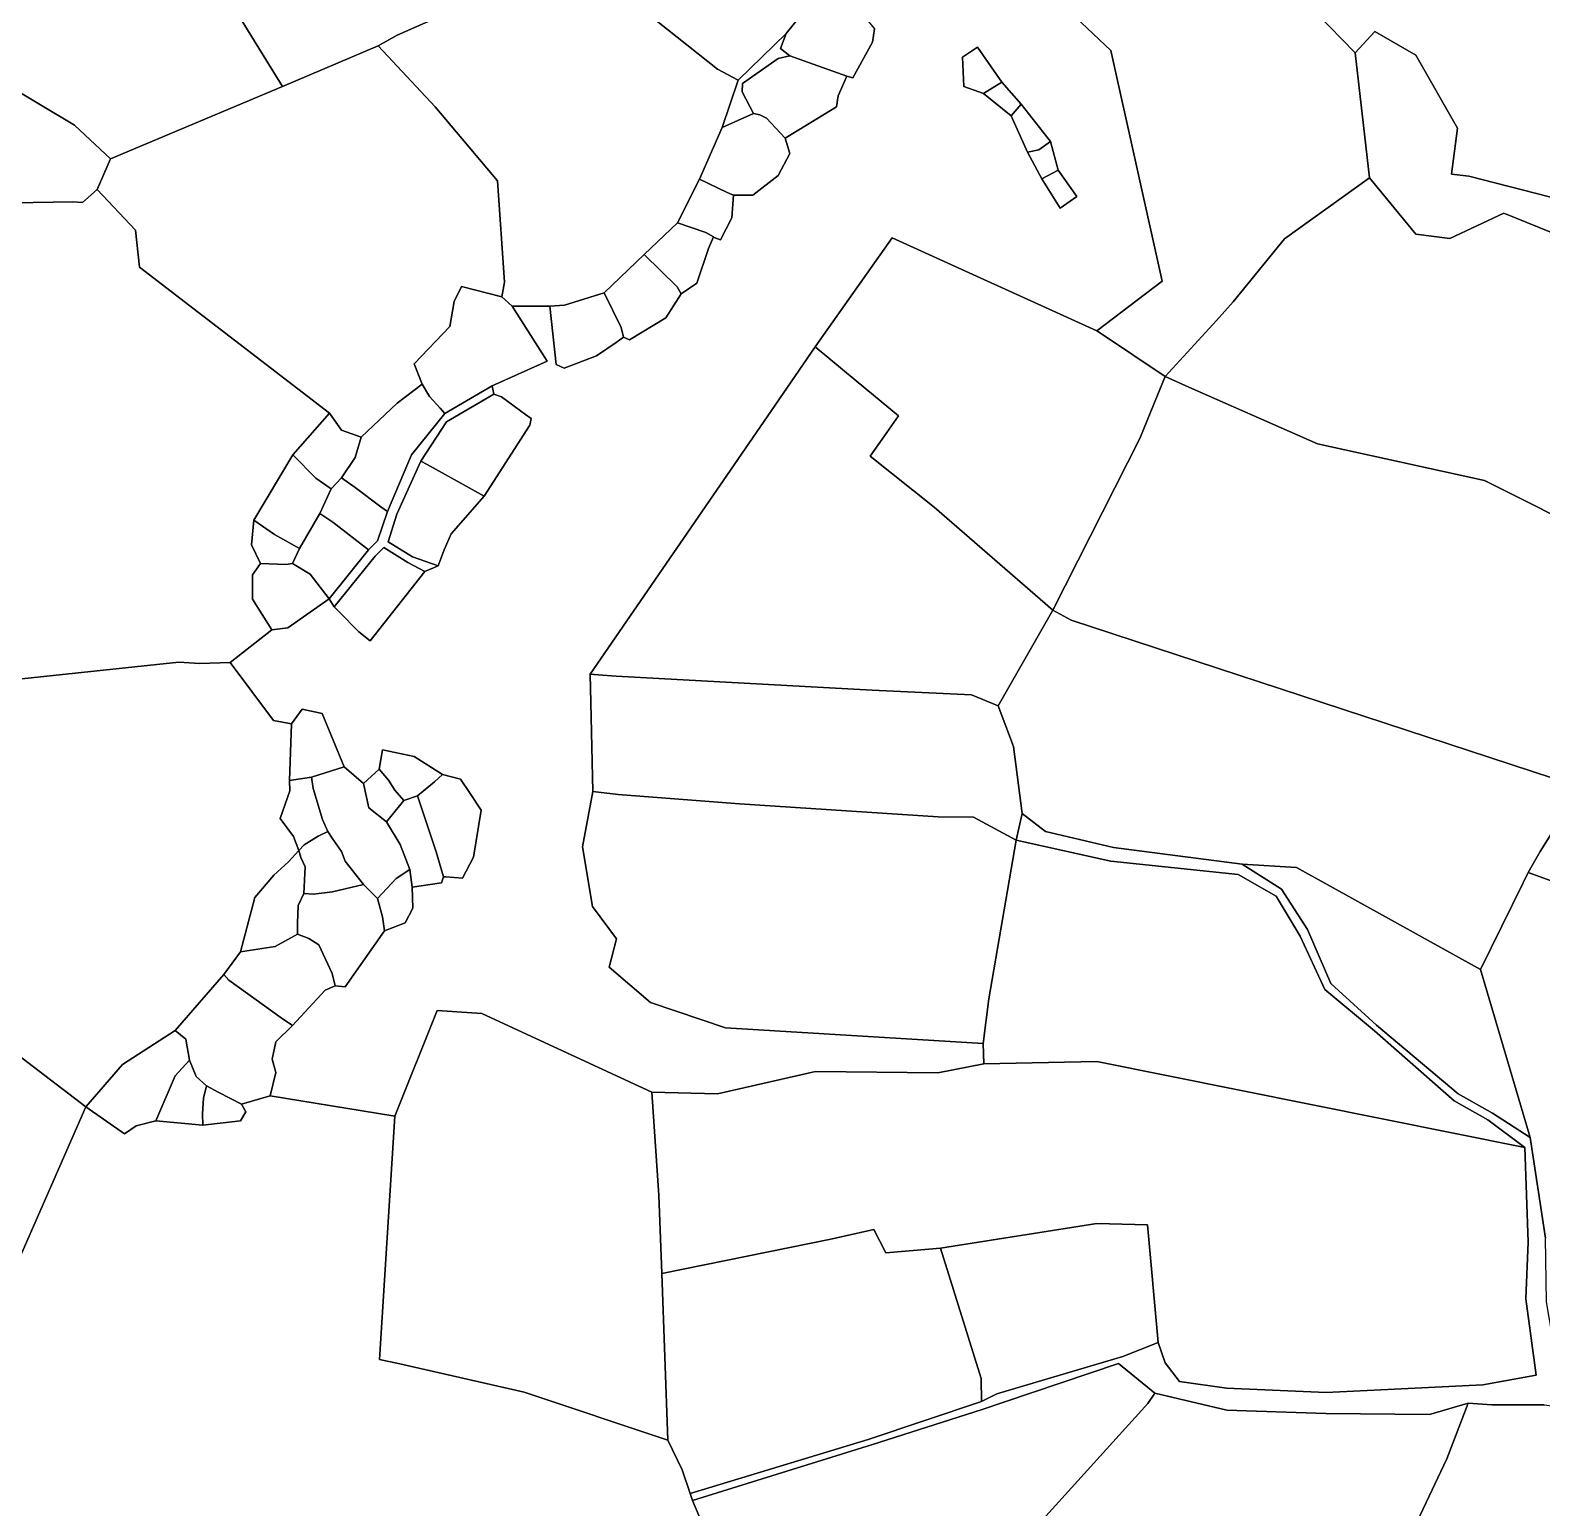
# Model space of a CAD drawing. Extents: x 542555 to 550520, y 1840485 to 1846995.
# Drawn here: x 548005.7 to 548318.6, y 1841483.7 to 1841789.4 of the extents above; entities that cross this region are included whole.
import ezdxf

# ---------------------------------------------------------------- set-up
doc = ezdxf.new("R2010")
doc.units = 0
doc.layers.add('Level 30', color=7, linetype='Continuous')

msp = doc.modelspace()

# ---------------------------------------------------------------- linework, layer by layer
at = {"layer": 'Level 30'}
for points in [[(548328.49, 1841752.81), (548303.43, 1841759.19), (548299.88, 1841759.6), (548301.1, 1841769.15), (548292.48, 1841784.23), (548284, 1841789.13), (548279.95, 1841784.72), (548258.4, 1841806.88), (548261.09, 1841809.1), (548262.92, 1841810.3), (548265.63, 1841812.71), (548269.56, 1841817.2), (548273.11, 1841820.6), (548271.5, 1841823.51), (548266.53, 1841828.85), (548250.18, 1841846.85), (548247.65, 1841848.77), (548251.91, 1841853.77), (548262.96, 1841873.59), (548266.51, 1841877.76), (548315.01, 1841897.06), (548315.77, 1841890.6), (548318.3, 1841877.13), (548322.3, 1841869.19)], [(548003.53, 1841845.29), (548006.06, 1841843.94), (548005.7, 1841839.08), (548008.58, 1841838.81), (548010.88, 1841839.42), (548016.47, 1841843.72), (548017.93, 1841843.26), (548018.07, 1841841.98), (548018.61, 1841841.11), (548020.58, 1841841.13), (548021.77, 1841842.36), (548023.77, 1841842.46), (548025.86, 1841840.95), (548025.36, 1841838.63), (548026.81, 1841836.48), (548035.22, 1841834.62), (548041.02, 1841836.2), (548042.5, 1841833.64), (548049.18, 1841820.26), (548048.65, 1841792.74), (548057.93, 1841777.77), (548022.31, 1841762.78), (548014.88, 1841769.74), (548000.05, 1841778.57)], [(548116.39, 1841803.8), (548081.62, 1841788.4), (548077.71, 1841786.19), (548057.93, 1841777.77), (548048.65, 1841792.74)], [(548171.39, 1841800.25), (548162.13, 1841788.73), (548152.22, 1841779.07), (548147.92, 1841781.38), (548120.9, 1841802.87)], [(548218.39, 1841795.58), (548229.36, 1841785.25), (548240, 1841737.53), (548226.48, 1841727.23), (548184.12, 1841746.49), (548168.19, 1841723.88), (548157.4632, 1841708.2987), (548121.61, 1841656.22), (548121.7461, 1841650.3183), (548122.17, 1841631.94), (548120.03, 1841620.45), (548122.09, 1841608.1), (548127.07, 1841601.41), (548125.49, 1841595.6), (548134.1, 1841588.29), (548149.58, 1841582.99), (548202.96, 1841579.8), (548203.1, 1841575.56), (548193.54, 1841573.68), (548168.22, 1841573.96), (548147.96, 1841569.34), (548134.32, 1841569.69), (548099.18, 1841585.95), (548097.077, 1841586.0999), (548089.92, 1841586.61), (548081.12, 1841564.75), (548077.3616, 1841565.3591), (548055.33, 1841568.93), (548056.52, 1841573.79), (548055.74, 1841576.55), (548056.53, 1841580.15), (548059.99, 1841583.48), (548066.7, 1841590.78), (548068.78, 1841591.73), (548070.87, 1841591.49), (548079.03, 1841603.11), (548083.32, 1841604.71), (548084.87, 1841607.79), (548084.77, 1841612.11), (548090.8, 1841613.01), (548091.22, 1841614.29), (548091.6823, 1841614.2522), (548095.13, 1841613.97), (548097.47, 1841618.35), (548099, 1841628.07), (548096.6158, 1841631.6772), (548094.77, 1841634.47), (548091.03, 1841635.43), (548085.18, 1841639.16), (548078.59, 1841640.55), (548077.9, 1841636.56), (548074.7, 1841633.57), (548070.67, 1841637.05), (548066.09, 1841648.05), (548061.99, 1841648.96), (548059.75, 1841645.9), (548056.06, 1841646.6), (548047.1, 1841658.63), (548055.72, 1841665.33), (548059.03, 1841665.74), (548067.53, 1841671.8), (548068.63, 1841670.09), (548069.49, 1841669.2), (548073.68, 1841664.96), (548076.07, 1841663.06), (548087.37, 1841677.41), (548090.11, 1841678.61), (548091.34, 1841681.91), (548092.81, 1841685.24), (548099.61, 1841693), (548109.13, 1841707.71), (548109.4, 1841709.07), (548108.18, 1841709.91), (548103.25, 1841713.54), (548101.65, 1841714.15), (548101.33, 1841715.87), (548112.66, 1841720.92), (548105.41, 1841732.29), (548113.22, 1841732.35), (548114.52, 1841720.26), (548116.2, 1841719.5), (548122.89, 1841722.08), (548126.97, 1841724.8), (548128.47, 1841725.89), (548129.76, 1841725.34), (548137.26, 1841729.88), (548140.44, 1841734.9), (548143.66, 1841737.06), (548146.07, 1841744.24), (548147.11, 1841746.64), (548147.28, 1841746.54), (548148.57, 1841746.04), (548150.94, 1841750.63), (548151.27, 1841755.3), (548155.26, 1841755.28), (548160.53, 1841759.39), (548162.89, 1841763.89), (548161.94, 1841767.06), (548172.54, 1841773.53), (548172.91, 1841775.86), (548174.73, 1841779.91), (548175.93, 1841779.53), (548180.05, 1841786.95), (548180.43, 1841789.69)], [(548000.05, 1841778.57), (548014.88, 1841769.74), (548022.31, 1841762.78), (548019.55, 1841756.47), (548016.51, 1841753.79), (548014.48, 1841753.9), (547957.14, 1841752.97)], [(547957.14, 1841752.97), (548014.48, 1841753.9), (548016.51, 1841753.79), (548019.55, 1841756.47), (548027.45, 1841748.08), (548028.28, 1841740.42), (548067.62, 1841710.19), (548060.06, 1841701.55), (548051.95, 1841688.04), (548051.5, 1841682.92), (548053.38, 1841679.07), (548051.66, 1841676.77), (548051.68, 1841671.72), (548055.72, 1841665.33), (548047.1, 1841658.63), (548040.77, 1841658.41), (548036.43, 1841658.66), (547988.9, 1841653.66)], [(548319.05, 1841504.99), (548308.2, 1841505), (548303.32, 1841505.38), (548295.33, 1841503.01), (548273.86, 1841503.21), (548253.36, 1841503.94), (548238.44, 1841507.42), (548230.94, 1841513.6), (548207.23, 1841505.54), (548202.71, 1841504.03), (548179.83, 1841496.77), (548142.74, 1841485.24), (548142.29, 1841486.67), (548179.14, 1841497.85), (548202.58, 1841505.73), (548205.74, 1841507.29), (548231.85, 1841515.04), (548239.13, 1841517.91), (548240.57, 1841513.69), (548243.55, 1841509.86), (548253.31, 1841508.45), (548273.91, 1841507.55), (548288.09, 1841508.23), (548306.38, 1841509.18), (548317.39, 1841511.13), (548315.29, 1841526.93), (548315.77, 1841538.69), (548315.02, 1841558.29), (548307.41, 1841563.97), (548300.44, 1841567.91), (548283.93, 1841582.43), (548273.66, 1841590.98), (548268.58, 1841602.01), (548263.56, 1841610.26), (548255.71, 1841614.77), (548229.36, 1841617.53), (548209.77, 1841621.86), (548210.98, 1841627.35), (548215.85, 1841623.63), (548229.92, 1841620.32), (548256.56, 1841616.86), (548264.66, 1841611.72), (548270.03, 1841603.38), (548274.89, 1841592.21), (548284.38, 1841583.55), (548301.27, 1841569.33), (548308.35, 1841565.34), (548316.15, 1841560.31), (548319.33, 1841539.53)], [(547993.36, 1841512.54), (548017.17, 1841566.68), (548025.23, 1841561.12), (548027.61, 1841562.76), (548031.68, 1841563.8), (548041.44, 1841562.86), (548049.21, 1841563.78), (548050.31, 1841565.64), (548049.43, 1841567.23), (548055.33, 1841568.93), (548077.3616, 1841565.3591), (548081.12, 1841564.75), (548077.96, 1841514.43), (548082.1872, 1841513.4682), (548107.89, 1841507.62), (548137.64, 1841497.71), (548140.61, 1841491.56), (548142.29, 1841486.67), (548142.74, 1841485.24), (548154.52, 1841457.47)]]:
    msp.add_lwpolyline(points, dxfattribs=at)
for points in [[(548279.95, 1841784.72), (548282.92, 1841758.9), (548265.29, 1841746.27), (548254.7, 1841733.19), (548251.2237, 1841729.3863), (548240.58, 1841717.74), (548227.2042, 1841726.7426), (548226.48, 1841727.23), (548240, 1841737.53), (548229.36, 1841785.25), (548218.39, 1841795.58), (548240, 1841817.08), (548245.83, 1841819.93), (548252.93, 1841814.23), (548258.4, 1841806.88)], [(548152.22, 1841779.07), (548148.94, 1841769.3), (548144.21, 1841758.6), (548139.64, 1841749.56), (548132.77, 1841743), (548124.51, 1841735.1), (548116.3, 1841732.54), (548113.22, 1841732.35), (548105.41, 1841732.29), (548103.29, 1841734.23), (548103.87, 1841737.27), (548102.38, 1841758.22), (548089.47, 1841773.58), (548077.71, 1841786.19), (548081.62, 1841788.4), (548116.39, 1841803.8), (548120.9, 1841802.87), (548147.92, 1841781.38)], [(548175.93, 1841779.53), (548174.73, 1841779.91), (548162.91, 1841784.14), (548160.98, 1841785.63), (548162.13, 1841788.73), (548171.39, 1841800.25), (548174.49, 1841802.28), (548176.6, 1841794.34), (548178.84, 1841791.66), (548180.43, 1841789.69), (548180.05, 1841786.95)], [(548153.03, 1841776.64), (548155.37, 1841772.2), (548148.94, 1841769.3), (548152.22, 1841779.07), (548162.13, 1841788.73), (548160.98, 1841785.63), (548162.91, 1841784.14), (548160.53, 1841783.53), (548153.15, 1841778.42)], [(548279.95, 1841784.72), (548284, 1841789.13), (548292.48, 1841784.23), (548301.1, 1841769.15), (548299.88, 1841759.6), (548303.43, 1841759.19), (548328.49, 1841752.81), (548342.0034, 1841746.6042), (548364.9602, 1841736.0617), (548383.19, 1841727.69), (548378.07, 1841724.41), (548357.6384, 1841732.6402), (548327.5527, 1841744.7593), (548310.67, 1841751.56), (548299.52, 1841746.31), (548292.51, 1841747.22), (548282.92, 1841758.9)], [(548103.87, 1841737.27), (548103.29, 1841734.23), (548094.95, 1841736.39), (548093.42, 1841733.26), (548092.52, 1841728.15), (548085.13, 1841720.39), (548086.81, 1841716.22), (548081.66, 1841712.26), (548074.2, 1841705.2), (548070.1, 1841706.66), (548067.62, 1841710.19), (548028.28, 1841740.42), (548027.45, 1841748.08), (548019.55, 1841756.47), (548022.31, 1841762.78), (548057.93, 1841777.77), (548077.71, 1841786.19), (548089.47, 1841773.58), (548102.38, 1841758.22)], [(548206.81, 1841778.65), (548202.99, 1841776.35), (548198.96, 1841777.77), (548198.68, 1841783.82), (548201.79, 1841785.92)], [(548222.33, 1841755), (548218.46, 1841760.49), (548216.84, 1841766.41), (548210.83, 1841774.11), (548206.81, 1841778.65), (548201.79, 1841785.92), (548198.68, 1841783.82), (548198.96, 1841777.77), (548202.99, 1841776.35), (548208.74, 1841771.69), (548212.08, 1841764.19), (548215.09, 1841758.67), (548218.87, 1841752.57)], [(548162.91, 1841784.14), (548174.73, 1841779.91), (548172.91, 1841775.86), (548172.54, 1841773.53), (548161.94, 1841767.06), (548158.09, 1841771.24), (548156.69, 1841771.92), (548155.37, 1841772.2), (548153.03, 1841776.64), (548153.15, 1841778.42), (548160.53, 1841783.53)], [(548210.83, 1841774.11), (548208.74, 1841771.69), (548202.99, 1841776.35), (548206.81, 1841778.65)], [(548161.94, 1841767.06), (548162.89, 1841763.89), (548160.53, 1841759.39), (548155.26, 1841755.28), (548151.27, 1841755.3), (548149.96, 1841755.86), (548144.21, 1841758.6), (548148.94, 1841769.3), (548155.37, 1841772.2), (548156.69, 1841771.92), (548158.09, 1841771.24)], [(548210.83, 1841774.11), (548216.84, 1841766.41), (548214.47, 1841764.7), (548212.08, 1841764.19), (548208.74, 1841771.69)], [(548218.46, 1841760.49), (548215.09, 1841758.67), (548212.08, 1841764.19), (548214.47, 1841764.7), (548216.84, 1841766.41)], [(548218.46, 1841760.49), (548222.33, 1841755), (548218.87, 1841752.57), (548215.09, 1841758.67)], [(548147.28, 1841746.54), (548147.11, 1841746.64), (548145.5, 1841747.56), (548139.64, 1841749.56), (548144.21, 1841758.6), (548149.96, 1841755.86), (548151.27, 1841755.3), (548150.94, 1841750.63), (548148.57, 1841746.04)], [(548282.92, 1841758.9), (548292.51, 1841747.22), (548299.52, 1841746.31), (548310.67, 1841751.56), (548327.5527, 1841744.7593), (548357.6384, 1841732.6402), (548378.07, 1841724.41), (548354.88, 1841672.14), (548306.68, 1841696.25), (548272.13, 1841703.81), (548245.5187, 1841715.5594), (548240.58, 1841717.74), (548251.2237, 1841729.3863), (548254.7, 1841733.19), (548265.29, 1841746.27)], [(548143.66, 1841737.06), (548140.44, 1841734.9), (548139.61, 1841736.3), (548132.77, 1841743), (548139.64, 1841749.56), (548145.5, 1841747.56), (548147.11, 1841746.64), (548146.07, 1841744.24)], [(548226.48, 1841727.23), (548227.2042, 1841726.7426), (548240.58, 1841717.74), (548239.0182, 1841713.9292), (548235.33, 1841704.93), (548217.36, 1841669.44), (548192.77, 1841690.75), (548179.51, 1841701.27), (548182.0043, 1841704.8206), (548185.39, 1841709.64), (548176.6236, 1841716.8978), (548168.19, 1841723.88), (548184.12, 1841746.49)], [(548129.76, 1841725.34), (548128.47, 1841725.89), (548128.01, 1841727.89), (548124.51, 1841735.1), (548132.77, 1841743), (548139.61, 1841736.3), (548140.44, 1841734.9), (548137.26, 1841729.88)], [(548112.66, 1841720.92), (548101.33, 1841715.87), (548091.5, 1841710.13), (548090.55, 1841711.21), (548088.32, 1841713.63), (548086.81, 1841716.22), (548085.13, 1841720.39), (548092.52, 1841728.15), (548093.42, 1841733.26), (548094.95, 1841736.39), (548103.29, 1841734.23), (548105.41, 1841732.29)], [(548114.52, 1841720.26), (548113.22, 1841732.35), (548116.3, 1841732.54), (548124.51, 1841735.1), (548128.01, 1841727.89), (548128.47, 1841725.89), (548126.97, 1841724.8), (548122.89, 1841722.08), (548116.2, 1841719.5)], [(548217.36, 1841669.44), (548206.05, 1841649.61), (548200.52, 1841651.92), (548179.97, 1841652.9), (548126.95, 1841655.76), (548124.1378, 1841656.0022), (548121.61, 1841656.22), (548157.4632, 1841708.2987), (548168.19, 1841723.88), (548176.6236, 1841716.8978), (548185.39, 1841709.64), (548182.0043, 1841704.8206), (548179.51, 1841701.27), (548192.77, 1841690.75)], [(548101.33, 1841715.87), (548101.65, 1841714.15), (548091.88, 1841708.41), (548086.56, 1841700.27), (548081.59, 1841689.3), (548079.76, 1841683.54), (548084.83, 1841680.48), (548090.11, 1841678.61), (548087.37, 1841677.41), (548083.81, 1841679.3), (548078.91, 1841682.42), (548077.1, 1841680.62), (548068.63, 1841670.09), (548067.53, 1841671.8), (548075.69, 1841681.92), (548077.55, 1841683.76), (548079.64, 1841689.87), (548084.62, 1841701.57), (548091.5, 1841710.13)], [(548086.81, 1841716.22), (548088.32, 1841713.63), (548090.55, 1841711.21), (548091.5, 1841710.13), (548084.62, 1841701.57), (548079.64, 1841689.87), (548078.24, 1841690.79), (548072.95, 1841694.81), (548070.14, 1841696.83), (548072.92, 1841701), (548074.2, 1841705.2), (548081.66, 1841712.26)], [(548331.41, 1841630.84), (548326.26, 1841632.28), (548320.88, 1841634.64), (548320.8217, 1841634.6591), (548221.15, 1841667.38), (548217.36, 1841669.44), (548235.33, 1841704.93), (548239.0182, 1841713.9292), (548240.58, 1841717.74), (548245.5187, 1841715.5594), (548272.13, 1841703.81), (548306.68, 1841696.25), (548354.88, 1841672.14), (548348.1011, 1841660.2112)], [(548101.65, 1841714.15), (548103.25, 1841713.54), (548108.18, 1841709.91), (548109.4, 1841709.07), (548109.13, 1841707.71), (548099.61, 1841693), (548087.86, 1841699.56), (548086.56, 1841700.27), (548091.88, 1841708.41)], [(548067.62, 1841710.19), (548070.1, 1841706.66), (548074.2, 1841705.2), (548072.92, 1841701), (548070.14, 1841696.83), (548067.98, 1841694.5), (548064.78, 1841696.74), (548060.06, 1841701.55)], [(548067.98, 1841694.5), (548065.6, 1841689.45), (548061.42, 1841682.2), (548056.22, 1841685.08), (548051.95, 1841688.04), (548060.06, 1841701.55), (548064.78, 1841696.74)], [(548086.56, 1841700.27), (548087.86, 1841699.56), (548099.61, 1841693), (548092.81, 1841685.24), (548091.34, 1841681.91), (548090.11, 1841678.61), (548084.83, 1841680.48), (548079.76, 1841683.54), (548081.59, 1841689.3)], [(548070.14, 1841696.83), (548072.95, 1841694.81), (548078.24, 1841690.79), (548079.64, 1841689.87), (548077.55, 1841683.76), (548075.69, 1841681.92), (548068.3, 1841687.66), (548065.6, 1841689.45), (548067.98, 1841694.5)], [(548061.42, 1841682.2), (548059.97, 1841679.05), (548058.61, 1841678.85), (548053.38, 1841679.07), (548051.5, 1841682.92), (548051.95, 1841688.04), (548056.22, 1841685.08)], [(548065.6, 1841689.45), (548068.3, 1841687.66), (548075.69, 1841681.92), (548067.53, 1841671.8), (548063.66, 1841676.85), (548059.97, 1841679.05), (548061.42, 1841682.2)], [(548069.49, 1841669.2), (548068.63, 1841670.09), (548077.1, 1841680.62), (548078.91, 1841682.42), (548083.81, 1841679.3), (548087.37, 1841677.41), (548076.07, 1841663.06), (548073.68, 1841664.96)], [(548059.03, 1841665.74), (548055.72, 1841665.33), (548051.68, 1841671.72), (548051.66, 1841676.77), (548053.38, 1841679.07), (548058.61, 1841678.85), (548059.97, 1841679.05), (548063.66, 1841676.85), (548067.53, 1841671.8)], [(548397.59, 1841634.66), (548365.96, 1841596.99), (548365.6317, 1841597.1086), (548315.76, 1841615.13), (548318.21, 1841619.5), (548326.26, 1841632.28), (548331.41, 1841630.84), (548348.1011, 1841660.2112), (548354.88, 1841672.14), (548357.4303, 1841670.5875), (548375.02, 1841659.88), (548392.4989, 1841650.8709), (548397.06, 1841648.52), (548397.85, 1841647.95)], [(548217.36, 1841669.44), (548221.15, 1841667.38), (548320.8217, 1841634.6591), (548320.88, 1841634.64), (548326.26, 1841632.28), (548318.21, 1841619.5), (548315.76, 1841615.13), (548314.729, 1841613.046), (548305.86, 1841595.12), (548267.76, 1841616.19), (548256.56, 1841616.86), (548229.92, 1841620.32), (548215.85, 1841623.63), (548210.98, 1841627.35), (548209.22, 1841641.23), (548206.05, 1841649.61)], [(548052.19, 1841609.97), (548049.18, 1841598.72), (548045.78, 1841594.05), (548035.66, 1841582.48), (548024.79, 1841575.4), (548017.17, 1841566.68), (547971.2, 1841601.8), (547959.31, 1841609.98), (547922.5, 1841640.25), (547922.39, 1841644.75), (547976.49, 1841654.33), (547988.9, 1841653.66), (548036.43, 1841658.66), (548040.77, 1841658.41), (548047.1, 1841658.63), (548056.06, 1841646.6), (548059.75, 1841645.9), (548059.38, 1841634.19), (548059.39, 1841632.05), (548057.42, 1841626.34), (548060.2, 1841622.57), (548061.28, 1841619.73), (548059.11, 1841617.36), (548056.08, 1841614.61)], [(548206.05, 1841649.61), (548209.22, 1841641.23), (548210.98, 1841627.35), (548209.77, 1841621.86), (548200.93, 1841626.6), (548193.65, 1841626.69), (548152.48, 1841629.35), (548127.36, 1841631.31), (548122.17, 1841631.94), (548121.7461, 1841650.3183), (548121.61, 1841656.22), (548124.1378, 1841656.0022), (548126.95, 1841655.76), (548179.97, 1841652.9), (548200.52, 1841651.92)], [(548070.67, 1841637.05), (548063.88, 1841634.89), (548059.38, 1841634.19), (548059.75, 1841645.9), (548061.99, 1841648.96), (548066.09, 1841648.05)], [(548077.9, 1841636.56), (548078.59, 1841640.55), (548085.18, 1841639.16), (548091.03, 1841635.43), (548089.33, 1841633.94), (548085.82, 1841631), (548083.02, 1841630.02), (548081.12, 1841632.21), (548079.86, 1841634.25)], [(548062.42, 1841620.89), (548061.28, 1841619.73), (548060.2, 1841622.57), (548057.42, 1841626.34), (548059.39, 1841632.05), (548059.38, 1841634.19), (548063.88, 1841634.89), (548064.25, 1841632.5), (548066.16, 1841626.12), (548067.27, 1841623.67), (548065.25, 1841622.7)], [(548081.41, 1841613.94), (548077.54, 1841609.76), (548074.65, 1841612.69), (548070.86, 1841617.47), (548070.09, 1841619.47), (548068.19, 1841622.27), (548067.27, 1841623.67), (548066.16, 1841626.12), (548064.25, 1841632.5), (548063.88, 1841634.89), (548070.67, 1841637.05), (548074.7, 1841633.57), (548075.74, 1841628.52), (548079.41, 1841625.66), (548082.24, 1841620.96), (548084.24, 1841615.76)], [(548083.02, 1841630.02), (548079.41, 1841625.66), (548075.74, 1841628.52), (548074.7, 1841633.57), (548077.9, 1841636.56), (548079.86, 1841634.25), (548081.12, 1841632.21)], [(548091.03, 1841635.43), (548094.77, 1841634.47), (548096.6158, 1841631.6772), (548099, 1841628.07), (548097.47, 1841618.35), (548095.13, 1841613.97), (548091.6823, 1841614.2522), (548091.22, 1841614.29), (548089.69, 1841619.44), (548085.82, 1841631), (548089.33, 1841633.94)], [(548122.17, 1841631.94), (548127.36, 1841631.31), (548152.48, 1841629.35), (548193.65, 1841626.69), (548200.93, 1841626.6), (548209.77, 1841621.86), (548204.08, 1841589.04), (548202.96, 1841579.8), (548149.58, 1841582.99), (548134.1, 1841588.29), (548125.49, 1841595.6), (548127.07, 1841601.41), (548122.09, 1841608.1), (548120.03, 1841620.45)], [(548085.82, 1841631), (548089.69, 1841619.44), (548091.22, 1841614.29), (548090.8, 1841613.01), (548084.77, 1841612.11), (548084.24, 1841615.76), (548082.24, 1841620.96), (548079.41, 1841625.66), (548083.02, 1841630.02)], [(548064.31, 1841610.65), (548062.3, 1841610.82), (548062.61, 1841616.34), (548061.69, 1841618.23), (548061.28, 1841619.73), (548062.42, 1841620.89), (548065.25, 1841622.7), (548067.27, 1841623.67), (548068.19, 1841622.27), (548070.09, 1841619.47), (548070.86, 1841617.47), (548074.65, 1841612.69), (548068.26, 1841611.14)], [(548226.44, 1841576.08), (548203.1, 1841575.56), (548202.96, 1841579.8), (548204.08, 1841589.04), (548209.77, 1841621.86), (548229.36, 1841617.53), (548255.71, 1841614.77), (548263.56, 1841610.26), (548268.58, 1841602.01), (548273.66, 1841590.98), (548283.93, 1841582.43), (548300.44, 1841567.91), (548307.41, 1841563.97), (548315.02, 1841558.29)], [(548062.61, 1841616.34), (548062.3, 1841610.82), (548061.11, 1841608.34), (548060.98, 1841604.69), (548061.03, 1841602.38), (548056.36, 1841599.82), (548049.18, 1841598.72), (548052.19, 1841609.97), (548056.08, 1841614.61), (548059.11, 1841617.36), (548061.28, 1841619.73), (548061.69, 1841618.23)], [(548083.32, 1841604.71), (548079.03, 1841603.11), (548078.63, 1841606.01), (548077.54, 1841609.76), (548081.41, 1841613.94), (548084.24, 1841615.76), (548084.77, 1841612.11), (548084.87, 1841607.79)], [(548305.86, 1841595.12), (548316.15, 1841560.31), (548308.35, 1841565.34), (548301.27, 1841569.33), (548284.38, 1841583.55), (548274.89, 1841592.21), (548270.03, 1841603.38), (548264.66, 1841611.72), (548256.56, 1841616.86), (548267.76, 1841616.19)], [(548070.87, 1841591.49), (548068.78, 1841591.73), (548068.19, 1841594.24), (548065.39, 1841600.21), (548063.34, 1841601.49), (548061.03, 1841602.38), (548060.98, 1841604.69), (548061.11, 1841608.34), (548062.3, 1841610.82), (548064.31, 1841610.65), (548068.26, 1841611.14), (548074.65, 1841612.69), (548077.54, 1841609.76), (548078.63, 1841606.01), (548079.03, 1841603.11)], [(548377.06, 1841518.1), (548364.61, 1841494.42), (548354.66, 1841499.74), (548352.38, 1841501.31), (548341.23, 1841506.75), (548323.76, 1841511.85), (548321.43, 1841515.38), (548319.56, 1841526.33), (548319.33, 1841539.53), (548316.15, 1841560.31), (548305.86, 1841595.12), (548314.729, 1841613.046), (548315.76, 1841615.13), (548365.6317, 1841597.1086), (548365.96, 1841596.99), (548395.15, 1841589.36), (548420.91, 1841585.74), (548406.58, 1841560.08), (548410.59, 1841556.35)], [(547971.2, 1841601.8), (548017.17, 1841566.68), (547993.36, 1841512.54), (547987.25, 1841506), (547973.82, 1841500.83), (547966.75, 1841496.91), (547959.76, 1841498.53), (547952.55, 1841507.26), (547951.14, 1841518.33), (547945.93, 1841527.65), (547945.57, 1841534.73), (547947.53, 1841548.79), (547950.54, 1841554.02), (547970.41, 1841584.35)], [(548061.03, 1841602.38), (548063.34, 1841601.49), (548065.39, 1841600.21), (548068.19, 1841594.24), (548068.78, 1841591.73), (548066.7, 1841590.78), (548059.99, 1841583.48), (548057.61, 1841585.1), (548046.79, 1841592.9), (548045.78, 1841594.05), (548049.18, 1841598.72), (548056.36, 1841599.82)], [(548045.78, 1841594.05), (548046.79, 1841592.9), (548057.61, 1841585.1), (548059.99, 1841583.48), (548056.53, 1841580.15), (548055.74, 1841576.55), (548056.52, 1841573.79), (548055.33, 1841568.93), (548049.43, 1841567.23), (548044.71, 1841569.64), (548042.18, 1841571.02), (548040.01, 1841572.92), (548038.65, 1841576.35), (548037.92, 1841580.66), (548035.66, 1841582.48)], [(548136.43, 1841532.17), (548137.64, 1841497.71), (548107.89, 1841507.62), (548082.1872, 1841513.4682), (548077.96, 1841514.43), (548081.12, 1841564.75), (548089.92, 1841586.61), (548097.077, 1841586.0999), (548099.18, 1841585.95), (548134.32, 1841569.69), (548135.77, 1841548.38)], [(548035.7, 1841573.11), (548031.68, 1841563.8), (548027.61, 1841562.76), (548025.23, 1841561.12), (548017.17, 1841566.68), (548024.79, 1841575.4), (548035.66, 1841582.48), (548037.92, 1841580.66), (548038.65, 1841576.35)], [(548038.65, 1841576.35), (548040.01, 1841572.92), (548042.18, 1841571.02), (548041.57, 1841568.44), (548041.37, 1841565.2), (548041.44, 1841562.86), (548031.68, 1841563.8), (548035.7, 1841573.11)], [(548315.29, 1841526.93), (548317.39, 1841511.13), (548306.38, 1841509.18), (548288.09, 1841508.23), (548273.91, 1841507.55), (548253.31, 1841508.45), (548243.55, 1841509.86), (548240.57, 1841513.69), (548239.13, 1841517.91), (548236.98, 1841542.28), (548226.47, 1841542.53), (548194.13, 1841537.44), (548182.79, 1841536.47), (548180.27, 1841541.27), (548171.41, 1841539.26), (548136.43, 1841532.17), (548135.77, 1841548.38), (548134.32, 1841569.69), (548147.96, 1841569.34), (548168.22, 1841573.96), (548193.54, 1841573.68), (548203.1, 1841575.56), (548226.44, 1841576.08), (548315.02, 1841558.29), (548315.77, 1841538.69)], [(548049.43, 1841567.23), (548050.31, 1841565.64), (548049.21, 1841563.78), (548041.44, 1841562.86), (548041.37, 1841565.2), (548041.57, 1841568.44), (548042.18, 1841571.02), (548044.71, 1841569.64)], [(548194.13, 1841537.44), (548202.5, 1841510.45), (548202.58, 1841505.73), (548179.14, 1841497.85), (548142.29, 1841486.67), (548140.61, 1841491.56), (548137.64, 1841497.71), (548136.43, 1841532.17), (548171.41, 1841539.26), (548180.27, 1841541.27), (548182.79, 1841536.47)], [(548194.13, 1841537.44), (548226.47, 1841542.53), (548236.98, 1841542.28), (548239.13, 1841517.91), (548231.85, 1841515.04), (548205.74, 1841507.29), (548202.58, 1841505.73), (548202.5, 1841510.45)], [(548205.37, 1841457.71), (548204.83, 1841455.92), (548168.54, 1841435.34), (548149.21, 1841412.77), (548133.06, 1841431.68), (548144.97, 1841448.73), (548154.52, 1841457.47), (548142.74, 1841485.24), (548179.83, 1841496.77), (548202.71, 1841504.03), (548207.23, 1841505.54), (548230.94, 1841513.6), (548238.44, 1841507.42), (548237.03, 1841505.31), (548215.27, 1841481.32)], [(548275.56, 1841444.61), (548274.18, 1841437.98), (548271.46, 1841427.91), (548268.17, 1841429.05), (548210.04, 1841443.52), (548207.3, 1841454.03), (548204.83, 1841455.92), (548205.37, 1841457.71), (548215.27, 1841481.32), (548237.03, 1841505.31), (548238.44, 1841507.42), (548253.36, 1841503.94), (548273.86, 1841503.21), (548295.33, 1841503.01), (548303.32, 1841505.38), (548298.9, 1841493.86)], [(548388.67, 1841423.66), (548373.92, 1841411.89), (548369.77, 1841406.99), (548363.71, 1841402.75), (548360.47, 1841399.23), (548274.18, 1841437.98), (548275.56, 1841444.61), (548298.9, 1841493.86), (548303.32, 1841505.38), (548308.2, 1841505), (548319.05, 1841504.99), (548341.73, 1841502.05), (548349.17, 1841498.01), (548363.63, 1841492.51), (548416.67, 1841451.53), (548421.92, 1841447.18), (548416.03, 1841442.33)]]:
    msp.add_lwpolyline(points, close=True, dxfattribs=at)

doc.saveas('drawing.dxf')
